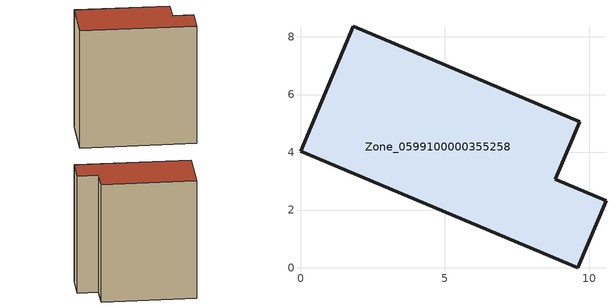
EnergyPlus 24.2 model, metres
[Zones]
Zone_0599100000355258
 floor ground (C_G): 0,4.04 1.82,8.37 9.66,5.06 8.82,3.07 10.57,2.33 9.59,0 z0
 wall outside (C_F): 1.82,8.37 0,4.04 9.59,0 10.57,2.33 8.82,3.07 9.66,5.06 1.82,8.37 z0:11.27
 roof outside (C_R): 0,4.04 9.59,0 10.57,2.33 8.82,3.07 9.66,5.06 1.82,8.37 z11.27
[BUILDING]
Pand.0599100000355258: North Axis=0; Terrain=City; Loads Convergence Tolerance Value=0.04; Temperature Convergence Tolerance Value=0.4; Solar Distribution=FullExterior; Maximum Number of Warmup Days=25; Minimum Number of Warmup Days=1
[Site:Location]
Rotterdam.The.Hague.AP_ZH_NLD Design_Conditions: Latitude=51.96; Longitude=4.45; Time Zone=1; Elevation=-4.5
[SITE:GROUNDTEMPERATURE:BUILDINGSURFACE]
18, 18, 18, 18, 18, 18, 18, 18, 18, 18, 18, 18
[MATERIAL] Thermal Absorptance=0.9; Solar Absorptance=0.7; Visible Absorptance=0.7
Name | Roughness | Thickness | Conductivity | Density | Specific Heat
G.TI.1992-2005 | MediumSmooth | 0.15 | 0.06 | 540 | 1210
F.TI.1992-2005 | Rough | 0.3 | 0.12 | 1920 | 840
R.TI.1992-2005 | MediumRough | 0.2 | 0.08 | 1500 | 1000
[CONSTRUCTION]
C_G: G.TI.1992-2005
C_F: F.TI.1992-2005
C_R: R.TI.1992-2005
[ZONE]
Zone_0599100000355258: Type=1; Multiplier=1; Ceiling Height=Autocalculate; Volume=Autocalculate; Floor Area=autocalculate; Part of Total Floor Area=Yes
[ZONEINFILTRATION:DESIGNFLOWRATE]
Infil_Zone_0599100000355258: Zone or ZoneList or Space or SpaceList=Zone_0599100000355258; Schedule=AlwaysOn; Design Flow Rate Calculation Method=Flow/Area; Flow Rate per Floor Area=0.0015; Constant Term Coefficient=1; Temperature Term Coefficient=0; Velocity Term Coefficient=0; Velocity Squared Term Coefficient=0
[HVACTEMPLATE:ZONE:IDEALLOADSAIRSYSTEM]
Zone_0599100000355258: Maximum Heating Supply Air Temperature=50; Minimum Cooling Supply Air Temperature=13; Maximum Heating Supply Air Humidity Ratio=0.0156; Minimum Cooling Supply Air Humidity Ratio=0.0077; Heating Limit=NoLimit; Cooling Limit=NoLimit; Dehumidification Control Type=ConstantSensibleHeatRatio; Cooling Sensible Heat Ratio=0.7; Dehumidification Setpoint=60; Humidification Control Type=None; Humidification Setpoint=30; Outdoor Air Method=None; Outdoor Air Flow Rate per Person=0.00944; Outdoor Air Flow Rate per Zone Floor Area=0; Outdoor Air Flow Rate per Zone=0; Demand Controlled Ventilation Type=None; Outdoor Air Economizer Type=NoEconomizer; Heat Recovery Type=None; Sensible Heat Recovery Effectiveness=0.7; Latent Heat Recovery Effectiveness=0.65
[ZONECONTROL:THERMOSTAT]
ThermostatControl_Zone_0599100000355258: Zone or ZoneList=Zone_0599100000355258; Control Type Schedule=DualSetpointControlType; Control 1=Thermostat_Zone_0599100000355258; Temperature Difference Between Cutout And Setpoint=0
[THERMOSTATSETPOINT:DUALSETPOINT]
Thermostat_Zone_0599100000355258: Heating Setpoint Temperature Schedule=HeatingSetpoint_Zone_0599100000355258; Cooling Setpoint Temperature Schedule=CoolingSetpoint_Zone_0599100000355258
[SCHEDULE:COMPACT]
HeatingSetpoint_Zone_0599100000355258: Through: 12/31, For: AllDays, Until: 24:00, 21
CoolingSetpoint_Zone_0599100000355258: Through: 12/31, For: AllDays, Until: 24:00, 24
DualSetpointControlType: Through: 12/31, For: AllDays, Until: 24:00, 4
AlwaysOn: Through: 12/31, For: AllDays, Until: 24:00, 1
